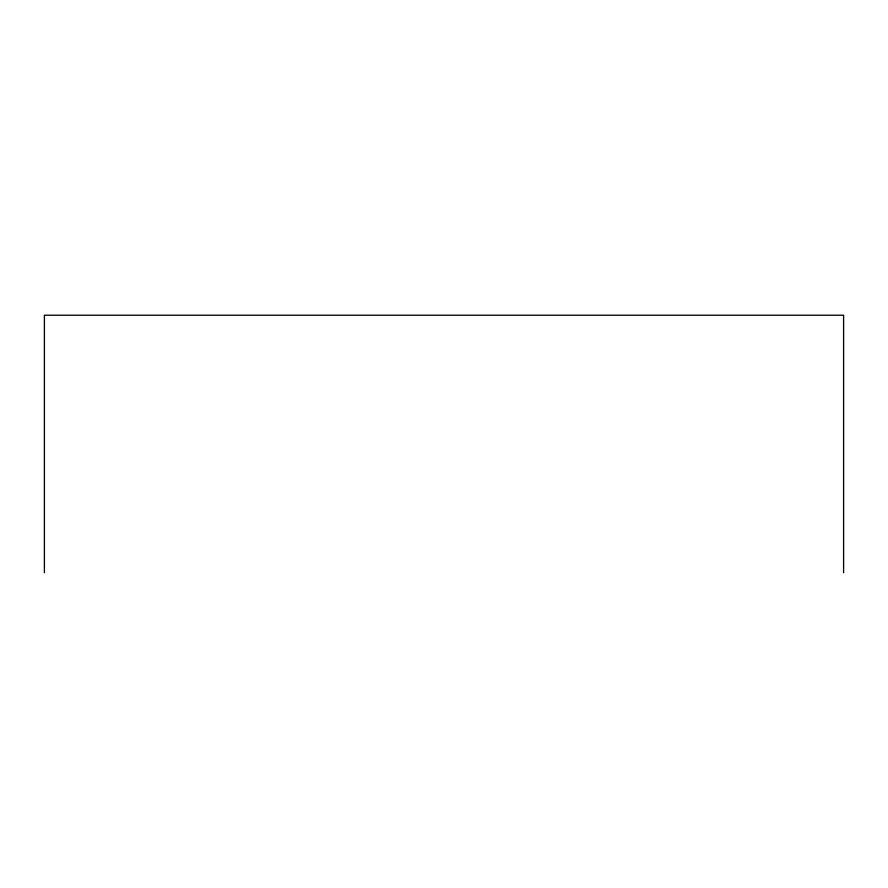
<?xml version="1.0" encoding="UTF-8"?>
<svg xmlns="http://www.w3.org/2000/svg" width="888" height="888" viewBox="0 0 888 888"><rect width="100%" height="100%" fill="white"/><g stroke="black" fill="none" stroke-linecap="round" stroke-linejoin="round"><path stroke-width="1.33" d="M843.6 572.782L843.6 315.218L44.4 315.218L44.4 572.782"/></g></svg>
